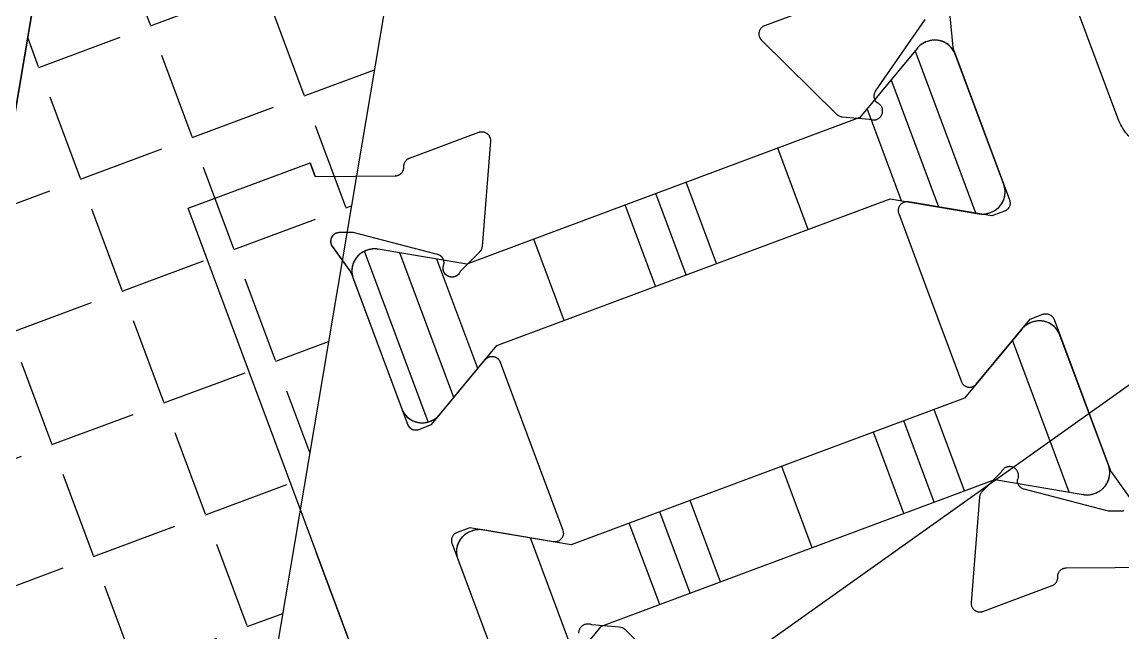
# Model space of a CAD drawing. Extents: x 12199666 to 24617114, y 1197707 to 2548648.
# Drawn here: x 12297394.92 to 12297420.28, y 1250088.4 to 1250102.48 of the extents above; entities that cross this region are included whole.
import ezdxf

# ---------------------------------------------------------------- set-up
doc = ezdxf.new("R2010")
doc.units = 0
doc.header["$LTSCALE"] = 10
doc.header["$MEASUREMENT"] = 0
doc.layers.add('TX-PLAN-T1-F11$0$_EDO-ALUMINIUM-SECTION', color=90, linetype='Continuous', lineweight=30)
doc.layers.add('TX-PLAN-T1-F11$0$bangong', color=5, linetype='Continuous', true_color=0x0000ff)
for name, color, linetype in [('TX-PLAN-T1-F11$0$F-Alum', 4, 'Continuous'), ('TX-PLAN-T1-F11$0$F_MISC', 8, 'Continuous'), ('TX-PLAN-T1-F11$0$Hatch', 8, 'Continuous'), ('TX-PLAN-T1-F11$0$Hatch @ 1', 8, 'Continuous')]:
    doc.layers.add(name, color=color, linetype=linetype)
pattern_1 = [(90, (-9.9, 423.83), (-6, 4e-16), []), (90, (-9.15, 423.83), (-6, 4e-16), []), (90, (-8.4, 423.83), (-6, 4e-16), []), (90, (-6.15, 423.83), (-6, 4e-16), [])]

# ---------------------------------------------------------------- blocks, each defined once
blk = doc.blocks.new('TX-PLAN-T1-F11$0$A$C455C3A01-flat-3')
at = {"layer": 'TX-PLAN-T1-F11$0$Hatch @ 1'}
h = blk.add_hatch(dxfattribs=at)
h.set_pattern_fill('ACET-2D-M_SYNTHETIC-PISA', color=256, pattern_type=2)
h.set_pattern_definition([(90, (-33205.425, -50428.6827), (-6, -4e-09), []), (90, (-33204.675, -50428.6827), (-6, -4e-09), []), (90, (-33203.925, -50428.6827), (-6, -4e-09), []), (90, (-33201.675, -50428.6827), (-6, -4e-09), [])])
edge = h.paths.add_edge_path()
edge.add_line((-4.834, -1), (-6.623, -2.033))
edge.add_ellipse((-6.873, -1.6), major_axis=(0, 0.5), ratio=1, start_angle=180.0243, end_angle=210.0243, ccw=False)
edge.add_line((-6.873, -2.1), (-6.9, -2.1))
edge.add_ellipse((-6.9, -1.6), major_axis=(0, 0.5), ratio=1, start_angle=90.0243, end_angle=180.0243, ccw=False)
edge.add_line((-7.4, -1.6), (-7.4, 1.6))
edge.add_ellipse((-6.9, 1.6), major_axis=(0, 0.5), ratio=1, start_angle=0.0243, end_angle=90.0243, ccw=False)
edge.add_line((-6.9, 2.1), (-6.873, 2.1))
edge.add_ellipse((-6.873, 1.6), major_axis=(0, 0.5), ratio=1, start_angle=330.0243, end_angle=360.0243, ccw=False)
edge.add_line((-6.623, 2.033), (-4.834, 1))
edge.add_line((-4.834, 1), (4.834, 1))
edge.add_line((4.834, 1), (6.623, 2.033))
edge.add_ellipse((6.873, 1.6), major_axis=(0, 0.5), ratio=1, start_angle=0.0243, end_angle=30.0243, ccw=False)
edge.add_line((6.873, 2.1), (6.9, 2.1))
edge.add_ellipse((6.9, 1.6), major_axis=(0, 0.5), ratio=1, start_angle=270.0243, end_angle=360.0243, ccw=False)
edge.add_line((7.4, 1.6), (7.4, -1.6))
edge.add_ellipse((6.9, -1.6), major_axis=(0, 0.5), ratio=1, start_angle=180.0243, end_angle=270.0243, ccw=False)
edge.add_line((6.9, -2.1), (6.873, -2.1))
edge.add_ellipse((6.873, -1.6), major_axis=(0, 0.5), ratio=1, start_angle=150.0243, end_angle=180.0243, ccw=False)
edge.add_line((6.623, -2.033), (4.834, -1))
edge.add_line((4.834, -1), (-4.834, -1))
at = {"color": 8, "flags": 128}
blk.add_lwpolyline([(-4.834, -1), (4.834, -1), (6.623, -2.033, 0.014884), (6.649, -2.047, 0.036571), (6.717, -2.075, 0.034751), (6.784, -2.092, 0.021821), (6.827, -2.098, 0.022804), (6.873, -2.1, 0.000107), (6.873, -2.1), (6.9, -2.1, 0.0227), (6.945, -2.098, 0.021818), (6.989, -2.092, 0.034754), (7.056, -2.075, 0.036571), (7.123, -2.047, 0.043988), (7.198, -2.001, 0.052185), (7.275, -1.931, 0.082496), (7.362, -1.792, 0.098699), (7.4, -1.6, 0.000106), (7.4, -1.6), (7.4, 1.6, 0.098592), (7.362, 1.792, 0.082496), (7.275, 1.931, 0.052185), (7.199, 2.001, 0.043988), (7.124, 2.047, 0.036571), (7.056, 2.075, 0.034751), (6.989, 2.092, 0.021821), (6.946, 2.098, 0.022806), (6.9, 2.1, 0.000105), (6.9, 2.1), (6.873, 2.1, 0.022699), (6.828, 2.098, 0.02182), (6.785, 2.092, 0.034752), (6.717, 2.075, 0.036572), (6.65, 2.047, 0.015095), (6.623, 2.033), (4.834, 1), (-4.834, 1), (-6.623, 2.033, 0.014883), (-6.649, 2.047, 0.036571), (-6.717, 2.075, 0.034751), (-6.784, 2.092, 0.021821), (-6.827, 2.098, 0.022806), (-6.873, 2.1, 0.000105), (-6.873, 2.1), (-6.9, 2.1, 0.022699), (-6.945, 2.098, 0.02182), (-6.989, 2.092, 0.034752), (-7.056, 2.075, 0.036572), (-7.123, 2.047, 0.043988), (-7.198, 2.001, 0.052186), (-7.275, 1.931, 0.082497), (-7.362, 1.792, 0.098699), (-7.4, 1.6, 0.000105), (-7.4, 1.6), (-7.4, -1.6, 0.09859), (-7.362, -1.792, 0.082496), (-7.275, -1.931, 0.052187), (-7.199, -2.001, 0.043988), (-7.124, -2.047, 0.036571), (-7.056, -2.075, 0.034751), (-6.989, -2.092, 0.021821), (-6.946, -2.098, 0.022804), (-6.9, -2.1, 0.000107), (-6.9, -2.1), (-6.873, -2.1, 0.0227), (-6.828, -2.098, 0.021818), (-6.785, -2.092, 0.034754), (-6.717, -2.075, 0.036571), (-6.65, -2.047, 0.015095), (-6.623, -2.033)], format="xyb", close=True, dxfattribs=at)
blk = doc.blocks.new('TX-PLAN-T1-F11$0$A$C455C3A01-flat-4')
at = {"layer": 'TX-PLAN-T1-F11$0$Hatch @ 1'}
h = blk.add_hatch(dxfattribs=at)
h.set_pattern_fill('ACET-2D-M_SYNTHETIC-PISA', color=256, pattern_type=2)
h.set_pattern_definition(pattern_1)
edge = h.paths.add_edge_path()
edge.add_line((-4.834, 1), (-6.623, 2.033))
edge.add_ellipse((-6.873, 1.6), major_axis=(0, 0.5), ratio=1, start_angle=330.0243, end_angle=360.0243)
edge.add_line((-6.873, 2.1), (-6.9, 2.1))
edge.add_ellipse((-6.9, 1.6), major_axis=(0, 0.5), ratio=1, start_angle=0.0243, end_angle=90.0243)
edge.add_line((-7.4, 1.6), (-7.4, -1.6))
edge.add_ellipse((-6.9, -1.6), major_axis=(0, 0.5), ratio=1, start_angle=90.0243, end_angle=180.0243)
edge.add_line((-6.9, -2.1), (-6.873, -2.1))
edge.add_ellipse((-6.873, -1.6), major_axis=(0, 0.5), ratio=1, start_angle=180.0243, end_angle=210.0243)
edge.add_line((-6.623, -2.033), (-4.834, -1))
edge.add_line((-4.834, -1), (4.834, -1))
edge.add_line((4.834, -1), (6.623, -2.033))
edge.add_ellipse((6.873, -1.6), major_axis=(0, 0.5), ratio=1, start_angle=150.0243, end_angle=180.0243)
edge.add_line((6.873, -2.1), (6.9, -2.1))
edge.add_ellipse((6.9, -1.6), major_axis=(0, 0.5), ratio=1, start_angle=180.0243, end_angle=270.0243)
edge.add_line((7.4, -1.6), (7.4, 1.6))
edge.add_ellipse((6.9, 1.6), major_axis=(0, 0.5), ratio=1, start_angle=270.0243, end_angle=360.0243)
edge.add_line((6.9, 2.1), (6.873, 2.1))
edge.add_ellipse((6.873, 1.6), major_axis=(0, 0.5), ratio=1, start_angle=0.0243, end_angle=30.0243)
edge.add_line((6.623, 2.033), (4.834, 1))
edge.add_line((4.834, 1), (-4.834, 1))
at = {"color": 8, "flags": 128}
blk.add_lwpolyline([(-6.623, 2.033, 0.014883), (-6.649, 2.047, 0.036571), (-6.717, 2.075, 0.034751), (-6.784, 2.092, 0.021821), (-6.827, 2.098, 0.022806), (-6.873, 2.1, 0.000105), (-6.873, 2.1), (-6.9, 2.1, 0.022699), (-6.945, 2.098, 0.02182), (-6.989, 2.092, 0.034752), (-7.056, 2.075, 0.036572), (-7.123, 2.047, 0.043988), (-7.198, 2.001, 0.052186), (-7.275, 1.931, 0.082497), (-7.362, 1.792, 0.098699), (-7.4, 1.6, 0.000105), (-7.4, 1.6), (-7.4, -1.6, 0.09859), (-7.362, -1.792, 0.082496), (-7.275, -1.931, 0.052187), (-7.199, -2.001, 0.043988), (-7.124, -2.047, 0.036571), (-7.056, -2.075, 0.034751), (-6.989, -2.092, 0.021821), (-6.946, -2.098, 0.022804), (-6.9, -2.1, 0.000107), (-6.9, -2.1), (-6.873, -2.1, 0.0227), (-6.828, -2.098, 0.021818), (-6.785, -2.092, 0.034754), (-6.717, -2.075, 0.036571), (-6.65, -2.047, 0.015095), (-6.623, -2.033), (-4.834, -1), (4.834, -1), (6.623, -2.033, 0.014884), (6.649, -2.047, 0.036571), (6.717, -2.075, 0.034751), (6.784, -2.092, 0.021821), (6.827, -2.098, 0.022804), (6.873, -2.1, 0.000107), (6.873, -2.1), (6.9, -2.1, 0.0227), (6.945, -2.098, 0.021818), (6.989, -2.092, 0.034754), (7.056, -2.075, 0.036571), (7.123, -2.047, 0.043988), (7.198, -2.001, 0.052185), (7.275, -1.931, 0.082496), (7.362, -1.792, 0.098699), (7.4, -1.6, 0.000106), (7.4, -1.6), (7.4, 1.6, 0.098592), (7.362, 1.792, 0.082496), (7.275, 1.931, 0.052185), (7.199, 2.001, 0.043988), (7.124, 2.047, 0.036571), (7.056, 2.075, 0.034751), (6.989, 2.092, 0.021821), (6.946, 2.098, 0.022806), (6.9, 2.1, 0.000105), (6.9, 2.1), (6.873, 2.1, 0.022699), (6.828, 2.098, 0.02182), (6.785, 2.092, 0.034752), (6.717, 2.075, 0.036572), (6.65, 2.047, 0.015095), (6.623, 2.033), (4.834, 1), (-4.834, 1)], format="xyb", close=True, dxfattribs=at)
blk = doc.blocks.new('TX-PLAN-T1-F11$0$A$C455C3A01-flat-7')
at = {"layer": 'TX-PLAN-T1-F11$0$Hatch @ 1'}
h = blk.add_hatch(dxfattribs=at)
h.set_pattern_fill('ACET-2D-M_SYNTHETIC-PISA', color=256, pattern_type=2)
h.set_pattern_definition([(90, (-33205.425, -50428.6827), (-6, -4e-09), []), (90, (-33204.675, -50428.6827), (-6, -4e-09), []), (90, (-33203.925, -50428.6827), (-6, -4e-09), []), (90, (-33201.675, -50428.6827), (-6, -4e-09), [])])
edge = h.paths.add_edge_path()
edge.add_line((-4.834, -1), (-6.623, -2.033))
edge.add_ellipse((-6.873, -1.6), major_axis=(0.096, 0.491), ratio=1, start_angle=191.073, end_angle=221.073, ccw=False)
edge.add_line((-6.873, -2.1), (-6.9, -2.1))
edge.add_ellipse((-6.9, -1.6), major_axis=(0.096, 0.491), ratio=1, start_angle=101.073, end_angle=191.073, ccw=False)
edge.add_line((-7.4, -1.6), (-7.4, 1.6))
edge.add_ellipse((-6.9, 1.6), major_axis=(0.096, 0.491), ratio=1, start_angle=11.073, end_angle=101.073, ccw=False)
edge.add_line((-6.9, 2.1), (-6.873, 2.1))
edge.add_ellipse((-6.873, 1.6), major_axis=(0.096, 0.491), ratio=1, start_angle=341.073, end_angle=371.073, ccw=False)
edge.add_line((-6.623, 2.033), (-4.834, 1))
edge.add_line((-4.834, 1), (4.834, 1))
edge.add_line((4.834, 1), (6.623, 2.033))
edge.add_ellipse((6.873, 1.6), major_axis=(0.096, 0.491), ratio=1, start_angle=11.073, end_angle=41.073, ccw=False)
edge.add_line((6.873, 2.1), (6.9, 2.1))
edge.add_ellipse((6.9, 1.6), major_axis=(0.096, 0.491), ratio=1, start_angle=281.073, end_angle=371.073, ccw=False)
edge.add_line((7.4, 1.6), (7.4, -1.6))
edge.add_ellipse((6.9, -1.6), major_axis=(0.096, 0.491), ratio=1, start_angle=191.073, end_angle=281.073, ccw=False)
edge.add_line((6.9, -2.1), (6.873, -2.1))
edge.add_ellipse((6.873, -1.6), major_axis=(0.096, 0.491), ratio=1, start_angle=161.073, end_angle=191.073, ccw=False)
edge.add_line((6.623, -2.033), (4.834, -1))
edge.add_line((4.834, -1), (-4.834, -1))
at = {"color": 8, "flags": 128}
blk.add_lwpolyline([(-4.834, -1), (4.834, -1), (6.623, -2.033, 0.003229), (6.629, -2.036, 0.034751), (6.692, -2.066, 0.021821), (6.733, -2.08, 0.022804), (6.777, -2.091, 0.022806), (6.822, -2.097, 0.021818), (6.866, -2.1, 0.003698), (6.873, -2.1), (6.9, -2.1, 0.031052), (6.962, -2.096, 0.036571), (7.034, -2.082, 0.043988), (7.116, -2.051, 0.052185), (7.204, -1.997, 0.082496), (7.316, -1.877, 0.098699), (7.391, -1.696, 0.048352), (7.4, -1.6), (7.4, 1.6, 0.050107), (7.39, 1.699, 0.082496), (7.332, 1.853, 0.052185), (7.27, 1.936, 0.043988), (7.205, 1.996, 0.036571), (7.144, 2.036, 0.034751), (7.082, 2.066, 0.021821), (7.04, 2.08, 0.022806), (6.996, 2.091, 0.022804), (6.951, 2.097, 0.021821), (6.907, 2.1, 0.003696), (6.9, 2.1), (6.873, 2.1, 0.031051), (6.811, 2.096, 0.036572), (6.74, 2.082, 0.043988), (6.657, 2.051, 0.019346), (6.623, 2.033), (4.834, 1), (-4.834, 1), (-6.623, 2.033, 0.003228), (-6.629, 2.036, 0.034751), (-6.692, 2.066, 0.021821), (-6.733, 2.08, 0.022806), (-6.777, 2.091, 0.022804), (-6.822, 2.097, 0.021821), (-6.866, 2.1, 0.003696), (-6.873, 2.1), (-6.9, 2.1, 0.031051), (-6.962, 2.096, 0.036572), (-7.034, 2.082, 0.043988), (-7.116, 2.051, 0.052186), (-7.204, 1.997, 0.082497), (-7.316, 1.877, 0.098699), (-7.391, 1.696, 0.048352), (-7.4, 1.6), (-7.4, -1.6, 0.050105), (-7.39, -1.699, 0.082496), (-7.332, -1.853, 0.052187), (-7.27, -1.936, 0.043988), (-7.205, -1.996, 0.036571), (-7.144, -2.036, 0.034751), (-7.082, -2.066, 0.021821), (-7.04, -2.08, 0.022804), (-6.996, -2.091, 0.022806), (-6.951, -2.097, 0.021818), (-6.907, -2.1, 0.003698), (-6.9, -2.1), (-6.873, -2.1, 0.031052), (-6.811, -2.096, 0.036571), (-6.74, -2.082, 0.043988), (-6.657, -2.051, 0.019345), (-6.623, -2.033)], format="xyb", close=True, dxfattribs=at)
blk = doc.blocks.new('TX-PLAN-T1-F11$0$A$C455C3A01-flat-8')
at = {"layer": 'TX-PLAN-T1-F11$0$Hatch @ 1'}
h = blk.add_hatch(dxfattribs=at)
h.set_pattern_fill('ACET-2D-M_SYNTHETIC-PISA', color=256, pattern_type=2)
h.set_pattern_definition(pattern_1)
edge = h.paths.add_edge_path()
edge.add_line((-4.834, 1), (-6.623, 2.033))
edge.add_ellipse((-6.873, 1.6), major_axis=(0.096, 0.491), ratio=1, start_angle=341.073, end_angle=371.073)
edge.add_line((-6.873, 2.1), (-6.9, 2.1))
edge.add_ellipse((-6.9, 1.6), major_axis=(0.096, 0.491), ratio=1, start_angle=11.073, end_angle=101.073)
edge.add_line((-7.4, 1.6), (-7.4, -1.6))
edge.add_ellipse((-6.9, -1.6), major_axis=(0.096, 0.491), ratio=1, start_angle=101.073, end_angle=191.073)
edge.add_line((-6.9, -2.1), (-6.873, -2.1))
edge.add_ellipse((-6.873, -1.6), major_axis=(0.096, 0.491), ratio=1, start_angle=191.073, end_angle=221.073)
edge.add_line((-6.623, -2.033), (-4.834, -1))
edge.add_line((-4.834, -1), (4.834, -1))
edge.add_line((4.834, -1), (6.623, -2.033))
edge.add_ellipse((6.873, -1.6), major_axis=(0.096, 0.491), ratio=1, start_angle=161.073, end_angle=191.073)
edge.add_line((6.873, -2.1), (6.9, -2.1))
edge.add_ellipse((6.9, -1.6), major_axis=(0.096, 0.491), ratio=1, start_angle=191.073, end_angle=281.073)
edge.add_line((7.4, -1.6), (7.4, 1.6))
edge.add_ellipse((6.9, 1.6), major_axis=(0.096, 0.491), ratio=1, start_angle=281.073, end_angle=371.073)
edge.add_line((6.9, 2.1), (6.873, 2.1))
edge.add_ellipse((6.873, 1.6), major_axis=(0.096, 0.491), ratio=1, start_angle=11.073, end_angle=41.073)
edge.add_line((6.623, 2.033), (4.834, 1))
edge.add_line((4.834, 1), (-4.834, 1))
at = {"color": 8, "flags": 128}
blk.add_lwpolyline([(-6.623, 2.033, 0.003228), (-6.629, 2.036, 0.034751), (-6.692, 2.066, 0.021821), (-6.733, 2.08, 0.022806), (-6.777, 2.091, 0.022804), (-6.822, 2.097, 0.021821), (-6.866, 2.1, 0.003696), (-6.873, 2.1), (-6.9, 2.1, 0.031051), (-6.962, 2.096, 0.036572), (-7.034, 2.082, 0.043988), (-7.116, 2.051, 0.052186), (-7.204, 1.997, 0.082497), (-7.316, 1.877, 0.098699), (-7.391, 1.696, 0.048352), (-7.4, 1.6), (-7.4, -1.6, 0.050105), (-7.39, -1.699, 0.082496), (-7.332, -1.853, 0.052187), (-7.27, -1.936, 0.043988), (-7.205, -1.996, 0.036571), (-7.144, -2.036, 0.034751), (-7.082, -2.066, 0.021821), (-7.04, -2.08, 0.022804), (-6.996, -2.091, 0.022806), (-6.951, -2.097, 0.021818), (-6.907, -2.1, 0.003698), (-6.9, -2.1), (-6.873, -2.1, 0.031052), (-6.811, -2.096, 0.036571), (-6.74, -2.082, 0.043988), (-6.657, -2.051, 0.019345), (-6.623, -2.033), (-4.834, -1), (4.834, -1), (6.623, -2.033, 0.003229), (6.629, -2.036, 0.034751), (6.692, -2.066, 0.021821), (6.733, -2.08, 0.022804), (6.777, -2.091, 0.022806), (6.822, -2.097, 0.021818), (6.866, -2.1, 0.003698), (6.873, -2.1), (6.9, -2.1, 0.031052), (6.962, -2.096, 0.036571), (7.034, -2.082, 0.043988), (7.116, -2.051, 0.052185), (7.204, -1.997, 0.082496), (7.316, -1.877, 0.098699), (7.391, -1.696, 0.048352), (7.4, -1.6), (7.4, 1.6, 0.050107), (7.39, 1.699, 0.082496), (7.332, 1.853, 0.052185), (7.27, 1.936, 0.043988), (7.205, 1.996, 0.036571), (7.144, 2.036, 0.034751), (7.082, 2.066, 0.021821), (7.04, 2.08, 0.022806), (6.996, 2.091, 0.022804), (6.951, 2.097, 0.021821), (6.907, 2.1, 0.003696), (6.9, 2.1), (6.873, 2.1, 0.031051), (6.811, 2.096, 0.036572), (6.74, 2.082, 0.043988), (6.657, 2.051, 0.019346), (6.623, 2.033), (4.834, 1), (-4.834, 1)], format="xyb", close=True, dxfattribs=at)
blk = doc.blocks.new('TX-PLAN-T1-F11$0$A$C455C3A01-flat-11')
at = {"layer": 'TX-PLAN-T1-F11$0$Hatch @ 1'}
h = blk.add_hatch(dxfattribs=at)
h.set_pattern_fill('ACET-2D-M_SYNTHETIC-PISA', color=256, pattern_type=2)
h.set_pattern_definition([(90, (-33205.425, -50428.6827), (-6, -4e-09), []), (90, (-33204.675, -50428.6827), (-6, -4e-09), []), (90, (-33203.925, -50428.6827), (-6, -4e-09), []), (90, (-33201.675, -50428.6827), (-6, -4e-09), [])])
edge = h.paths.add_edge_path()
edge.add_line((-4.834, -1), (-6.623, -2.033))
edge.add_ellipse((-6.873, -1.6), major_axis=(0, 0.5), ratio=1, start_angle=179.9996, end_angle=209.9996, ccw=False)
edge.add_line((-6.873, -2.1), (-6.9, -2.1))
edge.add_ellipse((-6.9, -1.6), major_axis=(0, 0.5), ratio=1, start_angle=89.9996, end_angle=179.9996, ccw=False)
edge.add_line((-7.4, -1.6), (-7.4, 1.6))
edge.add_ellipse((-6.9, 1.6), major_axis=(0, 0.5), ratio=1, start_angle=359.9996, end_angle=449.9996, ccw=False)
edge.add_line((-6.9, 2.1), (-6.873, 2.1))
edge.add_ellipse((-6.873, 1.6), major_axis=(0, 0.5), ratio=1, start_angle=329.9996, end_angle=359.9996, ccw=False)
edge.add_line((-6.623, 2.033), (-4.834, 1))
edge.add_line((-4.834, 1), (4.834, 1))
edge.add_line((4.834, 1), (6.623, 2.033))
edge.add_ellipse((6.873, 1.6), major_axis=(0, 0.5), ratio=1, start_angle=359.9996, end_angle=389.9996, ccw=False)
edge.add_line((6.873, 2.1), (6.9, 2.1))
edge.add_ellipse((6.9, 1.6), major_axis=(0, 0.5), ratio=1, start_angle=269.9996, end_angle=359.9996, ccw=False)
edge.add_line((7.4, 1.6), (7.4, -1.6))
edge.add_ellipse((6.9, -1.6), major_axis=(0, 0.5), ratio=1, start_angle=179.9996, end_angle=269.9996, ccw=False)
edge.add_line((6.9, -2.1), (6.873, -2.1))
edge.add_ellipse((6.873, -1.6), major_axis=(0, 0.5), ratio=1, start_angle=149.9996, end_angle=179.9996, ccw=False)
edge.add_line((6.623, -2.033), (4.834, -1))
edge.add_line((4.834, -1), (-4.834, -1))
at = {"color": 8, "flags": 128}
blk.add_lwpolyline([(-4.834, -1), (4.834, -1), (6.623, -2.033, 0.014992), (6.65, -2.047, 0.036571), (6.717, -2.075, 0.034751), (6.784, -2.092, 0.021821), (6.828, -2.098, 0.022803), (6.873, -2.1), (6.9, -2.1, 0.000003), (6.9, -2.1, 0.022806), (6.946, -2.098, 0.021818), (6.989, -2.092, 0.034754), (7.056, -2.075, 0.036571), (7.124, -2.047, 0.043988), (7.198, -2.001, 0.052185), (7.275, -1.931, 0.082496), (7.362, -1.792, 0.098696), (7.4, -1.6), (7.4, 1.6, 0.000005), (7.4, 1.6, 0.098699), (7.362, 1.792, 0.082496), (7.275, 1.931, 0.052185), (7.198, 2.001, 0.043988), (7.124, 2.047, 0.036571), (7.056, 2.075, 0.034751), (6.989, 2.092, 0.021821), (6.946, 2.098, 0.022803), (6.9, 2.1), (6.873, 2.1, 0.000005), (6.873, 2.1, 0.022804), (6.828, 2.098, 0.021821), (6.784, 2.092, 0.034751), (6.717, 2.075, 0.036571), (6.65, 2.047, 0.014988), (6.623, 2.033), (4.834, 1), (-4.834, 1), (-6.623, 2.033, 0.014991), (-6.65, 2.047, 0.036571), (-6.717, 2.075, 0.034751), (-6.784, 2.092, 0.021821), (-6.828, 2.098, 0.022803), (-6.873, 2.1), (-6.9, 2.1, 0.000005), (-6.9, 2.1, 0.022804), (-6.946, 2.098, 0.021821), (-6.989, 2.092, 0.034751), (-7.056, 2.075, 0.036571), (-7.124, 2.047, 0.043988), (-7.198, 2.001, 0.052185), (-7.275, 1.931, 0.082499), (-7.362, 1.792, 0.098695), (-7.4, 1.6), (-7.4, -1.6, 0.000003), (-7.4, -1.6, 0.098696), (-7.362, -1.792, 0.082496), (-7.275, -1.931, 0.052187), (-7.198, -2.001, 0.043988), (-7.124, -2.047, 0.036571), (-7.056, -2.075, 0.034751), (-6.989, -2.092, 0.021821), (-6.946, -2.098, 0.022803), (-6.9, -2.1), (-6.873, -2.1, 0.000003), (-6.873, -2.1, 0.022806), (-6.828, -2.098, 0.021818), (-6.784, -2.092, 0.034754), (-6.717, -2.075, 0.036571), (-6.65, -2.047, 0.014987), (-6.623, -2.033)], format="xyb", close=True, dxfattribs=at)
blk = doc.blocks.new('TX-PLAN-T1-F11$0$A$C455C3A01-flat-12')
at = {"layer": 'TX-PLAN-T1-F11$0$Hatch @ 1'}
h = blk.add_hatch(dxfattribs=at)
h.set_pattern_fill('ACET-2D-M_SYNTHETIC-PISA', color=256, pattern_type=2)
h.set_pattern_definition([(90, (-33205.425, -50428.6827), (-6, -4e-09), []), (90, (-33204.675, -50428.6827), (-6, -4e-09), []), (90, (-33203.925, -50428.6827), (-6, -4e-09), []), (90, (-33201.675, -50428.6827), (-6, -4e-09), [])])
edge = h.paths.add_edge_path()
edge.add_line((-4.834, -1), (-6.623, -2.033))
edge.add_ellipse((-6.873, -1.6), major_axis=(-0.464, 0.186), ratio=1, start_angle=111.879, end_angle=141.879, ccw=False)
edge.add_line((-6.873, -2.1), (-6.9, -2.1))
edge.add_ellipse((-6.9, -1.6), major_axis=(-0.464, 0.186), ratio=1, start_angle=21.879, end_angle=111.879, ccw=False)
edge.add_line((-7.4, -1.6), (-7.4, 1.6))
edge.add_ellipse((-6.9, 1.6), major_axis=(-0.464, 0.186), ratio=1, start_angle=291.879, end_angle=381.879, ccw=False)
edge.add_line((-6.9, 2.1), (-6.873, 2.1))
edge.add_ellipse((-6.873, 1.6), major_axis=(-0.464, 0.186), ratio=1, start_angle=261.879, end_angle=291.879, ccw=False)
edge.add_line((-6.623, 2.033), (-4.834, 1))
edge.add_line((-4.834, 1), (4.834, 1))
edge.add_line((4.834, 1), (6.623, 2.033))
edge.add_ellipse((6.873, 1.6), major_axis=(-0.464, 0.186), ratio=1, start_angle=291.879, end_angle=321.879, ccw=False)
edge.add_line((6.873, 2.1), (6.9, 2.1))
edge.add_ellipse((6.9, 1.6), major_axis=(-0.464, 0.186), ratio=1, start_angle=201.879, end_angle=291.879, ccw=False)
edge.add_line((7.4, 1.6), (7.4, -1.6))
edge.add_ellipse((6.9, -1.6), major_axis=(-0.464, 0.186), ratio=1, start_angle=111.879, end_angle=201.879, ccw=False)
edge.add_line((6.9, -2.1), (6.873, -2.1))
edge.add_ellipse((6.873, -1.6), major_axis=(-0.464, 0.186), ratio=1, start_angle=81.879, end_angle=111.879, ccw=False)
edge.add_line((6.623, -2.033), (4.834, -1))
edge.add_line((4.834, -1), (-4.834, -1))
at = {"color": 8, "flags": 128}
blk.add_lwpolyline([(-4.834, -1), (4.834, -1), (6.623, -2.033, 0.03545), (6.687, -2.064, 0.095755), (6.873, -2.1), (6.9, -2.1, 0.002913), (6.906, -2.1, 0.082496), (7.067, -2.071, 0.052187), (7.161, -2.026, 0.043988), (7.232, -1.974, 0.036571), (7.283, -1.922, 0.034751), (7.324, -1.866, 0.021821), (7.345, -1.828, 0.022804), (7.364, -1.786, 0.022806), (7.379, -1.743, 0.021818), (7.39, -1.701, 0.034754), (7.399, -1.632, 0.01611), (7.4, -1.6), (7.4, 1.6, 0.020449), (7.398, 1.641, 0.043988), (7.383, 1.727, 0.052185), (7.347, 1.825, 0.082496), (7.25, 1.957, 0.098699), (7.086, 2.064, 0.095756), (6.9, 2.1), (6.873, 2.1, 0.002915), (6.867, 2.1, 0.082496), (6.706, 2.071, 0.045707), (6.623, 2.033), (4.834, 1), (-4.834, 1), (-6.623, 2.033, 0.035449), (-6.687, 2.064, 0.095756), (-6.873, 2.1), (-6.9, 2.1, 0.002915), (-6.906, 2.1, 0.082496), (-7.067, 2.071, 0.052185), (-7.161, 2.026, 0.043988), (-7.232, 1.974, 0.036571), (-7.283, 1.922, 0.034751), (-7.324, 1.866, 0.021821), (-7.345, 1.828, 0.022806), (-7.364, 1.786, 0.022804), (-7.379, 1.743, 0.021821), (-7.39, 1.701, 0.034751), (-7.399, 1.632, 0.016111), (-7.4, 1.6), (-7.4, -1.6, 0.02045), (-7.398, -1.641, 0.043988), (-7.383, -1.727, 0.052186), (-7.347, -1.825, 0.082497), (-7.25, -1.957, 0.098699), (-7.086, -2.064, 0.095755), (-6.9, -2.1), (-6.873, -2.1, 0.002913), (-6.867, -2.1, 0.082496), (-6.706, -2.071, 0.045708), (-6.623, -2.033)], format="xyb", close=True, dxfattribs=at)
blk = doc.blocks.new('TX-PLAN-T1-F11$0$A$C31F16DB5')
at = {"layer": 'TX-PLAN-T1-F11$0$F-Alum'}
for p, q in [((-243.347, 352.983), (-243.514, 353.273)), ((-243.347, 352.983), (-243.514, 353.273)), ((-237.548, 347.944), (-237.548, 347.944)), ((-237.548, 347.944), (-237.548, 347.944)), ((-237.548, 347.944), (-237.548, 347.944))]:
    blk.add_line(p, q, dxfattribs=at)
at = {"layer": 'TX-PLAN-T1-F11$0$F-Alum', "flags": 128}
for points in [[(-232.242, 358.978), (-233.716, 358.127, 0.031051), (-233.737, 358.113, 0.036572), (-233.758, 358.094, 0.043988), (-233.781, 358.066, 0.052186), (-233.801, 358.03, 0.082497), (-233.815, 357.966, 0.098699), (-233.805, 357.888, 0.098696), (-233.766, 357.821, 0.059088), (-233.73, 357.79), (-231.732, 356.391, 0.023294), (-231.716, 356.381, 0.052187), (-231.678, 356.364, 0.043988), (-231.644, 356.357, 0.036571), (-231.615, 356.355, 0.01859), (-231.6, 356.356), (-230.97, 356.411, 0.040109), (-230.938, 356.404, 0.036571), (-230.907, 356.402, 0.034751), (-230.879, 356.405, 0.021821), (-230.861, 356.408, 0.022804), (-230.843, 356.413, 0.022806), (-230.825, 356.42, 0.021818), (-230.809, 356.428, 0.034754), (-230.785, 356.444, 0.036571), (-230.762, 356.464, 0.043988), (-230.739, 356.492, 0.052185), (-230.719, 356.53, 0.082496), (-230.703, 356.596, 0.098699), (-230.714, 356.677, 0.098699), (-230.755, 356.747, 0.082496), (-230.808, 356.789, 0.052185), (-230.847, 356.807, 0.02109), (-230.864, 356.811, -0.074048), (-230.909, 356.849, -0.098696), (-230.948, 356.917, -0.098699), (-230.959, 356.994, -0.082497), (-230.944, 357.058, -0.010979), (-230.941, 357.066), (-230.092, 358.887)], [(-229.54, 359.056), (-229.353, 358.36, 0.017137), (-229.349, 358.347, 0.048352), (-229.333, 358.312), (-227.482, 355.108, -0.048352), (-227.466, 355.072, -0.098699), (-227.455, 354.995, -0.082496), (-227.47, 354.931, -0.052185), (-227.49, 354.894, -0.043988), (-227.512, 354.867, -0.036571), (-227.534, 354.848, -0.031052), (-227.555, 354.834), (-227.827, 354.677), (-229.774, 354.677, 0.003228), (-229.776, 354.676, 0.034751), (-229.804, 354.674, 0.021821), (-229.821, 354.671, 0.022806), (-229.838, 354.666, 0.022804), (-229.855, 354.659, 0.021821), (-229.871, 354.651, 0.034751), (-229.894, 354.636, 0.036571), (-229.916, 354.617, 0.043988), (-229.939, 354.59, 0.052185), (-229.958, 354.553, 0.082499), (-229.973, 354.489, 0.098699), (-229.963, 354.412, 0.048366), (-229.947, 354.376), (-229.063, 352.846), (-229.063, 352.846), (-229.063, 352.846), (-229.063, 352.846), (-227.878, 350.796, 0.05012), (-227.855, 350.764, 0.082496), (-227.804, 350.722, 0.052187), (-227.766, 350.706, 0.043988), (-227.732, 350.698, 0.036571), (-227.703, 350.696, 0.034751), (-227.675, 350.699, 0.021821), (-227.658, 350.702, 0.022804), (-227.64, 350.707, 0.022806), (-227.623, 350.714, 0.021818), (-227.608, 350.722, 0.034754), (-227.584, 350.737, 0.036571), (-227.563, 350.756, 0.043988), (-227.54, 350.783, 0.019345), (-227.532, 350.796), (-226.559, 352.482), (-226.287, 352.64, -0.003696), (-226.284, 352.641, -0.021821), (-226.269, 352.649, -0.022804), (-226.252, 352.656, -0.022806), (-226.234, 352.661, -0.021821), (-226.217, 352.664, -0.034751), (-226.19, 352.666, -0.036571), (-226.16, 352.665, -0.043988), (-226.126, 352.657, -0.052185), (-226.088, 352.64, -0.082496), (-226.037, 352.599, -0.050107), (-226.014, 352.566), (-224.162, 349.362, 0.050105), (-224.139, 349.329, 0.015388), (-224.131, 349.32), (-223.621, 348.811, -0.015386)], [(-223.698, 348.481, -0.022804), (-223.715, 348.476, -0.016152), (-223.728, 348.473), (-224.043, 348.417), (-226.045, 348.592, -0.01151), (-226.054, 348.593, -0.043988), (-226.088, 348.6, -0.052187), (-226.126, 348.617, -0.082496), (-226.177, 348.659, -0.098696), (-226.216, 348.726, -0.075807), (-226.227, 348.785, 0.058973), (-226.218, 348.833, 0.098699), (-226.229, 348.914, 0.098699), (-226.27, 348.984, 0.082496), (-226.323, 349.026, 0.052185), (-226.362, 349.044, 0.043988), (-226.398, 349.052, 0.036571), (-226.428, 349.053, 0.034751), (-226.457, 349.051, 0.021821), (-226.474, 349.048, 0.022806), (-226.492, 349.042, 0.022804), (-226.51, 349.035, 0.021821), (-226.526, 349.027, 0.034751), (-226.55, 349.011, 0.036571), (-226.573, 348.992, 0.043988), (-226.596, 348.963, 0.052185), (-226.617, 348.926, 0.040642), (-226.627, 348.894), (-226.99, 348.375, 0.002473), (-226.991, 348.374, 0.052186), (-227.01, 348.337, 0.082497), (-227.025, 348.273, 0.037629), (-227.025, 348.243), (-226.812, 345.814, 0.060844), (-226.802, 345.766, 0.098696), (-226.762, 345.699, 0.082496), (-226.711, 345.657, 0.052187), (-226.673, 345.64, 0.043988), (-226.639, 345.633, 0.036571), (-226.61, 345.631, 0.034751), (-226.582, 345.633, 0.021821), (-226.565, 345.637, 0.022804), (-226.547, 345.642, 0.022806), (-226.531, 345.649, 0.021818), (-226.515, 345.656, 0.003698), (-226.512, 345.658), (-225.038, 346.51, 0.031052), (-225.017, 346.523, 0.036571), (-224.995, 346.543, 0.043988), (-224.973, 346.57, 0.052185), (-224.953, 346.606, 0.082496), (-224.938, 346.67, 0.059498), (-224.941, 346.718), (-224.944, 346.735, -0.059497), (-224.947, 346.782, -0.082499), (-224.932, 346.846, -0.052185), (-224.912, 346.883, -0.043988), (-224.89, 346.91, -0.036571), (-224.868, 346.929, -0.034751), (-224.845, 346.944, -0.021821), (-224.829, 346.952, -0.022804), (-224.812, 346.959, -0.022806), (-224.795, 346.964, -0.016151), (-224.782, 346.967), (-222.572, 347.357)], [(-224.93, 356.96, -0.082496), (-225.184, 357.167, -0.050105), (-225.301, 357.329), (-227.445, 361.04, -0.048352), (-227.525, 361.216, -0.098699), (-227.577, 361.603, -0.049696), (-227.545, 361.799), (-225.832, 368.197, 0.049696)], [(-243.347, 352.983), (-241.529, 353.304, 0.007805), (-241.523, 353.305, 0.034751), (-241.496, 353.312, 0.021821), (-241.48, 353.319, 0.022804), (-241.464, 353.327, 0.022806), (-241.448, 353.337, 0.021818), (-241.434, 353.348, 0.034754), (-241.415, 353.367, 0.036571), (-241.397, 353.39, 0.043988), (-241.38, 353.421, 0.052185), (-241.368, 353.461, 0.082496), (-241.365, 353.527, 0.01122), (-241.367, 353.535), (-241.37, 353.553, -0.011219), (-241.371, 353.562, -0.082497), (-241.369, 353.627, -0.052186), (-241.356, 353.667, -0.043988), (-241.34, 353.698, -0.036572), (-241.322, 353.721, -0.034752), (-241.302, 353.74, -0.02182), (-241.288, 353.751, -0.022699), (-241.273, 353.761), (-239.798, 354.613, -0.000105), (-239.798, 354.613, -0.022806), (-239.782, 354.621, -0.021821), (-239.766, 354.628, -0.034751), (-239.739, 354.635, -0.036571), (-239.71, 354.639, -0.043988), (-239.675, 354.638, -0.052185), (-239.635, 354.629, -0.082496), (-239.577, 354.598, -0.098699), (-239.525, 354.539, -0.098699), (-239.5, 354.465, -0.010598), (-239.499, 354.457), (-239.286, 352.027, -0.071836), (-239.289, 351.97, -0.052185), (-239.302, 351.93, -0.043988), (-239.318, 351.899, -0.006723), (-239.321, 351.895), (-239.684, 351.377, -0.044577), (-239.695, 351.342, -0.043988), (-239.713, 351.31, -0.036571), (-239.731, 351.286, -0.034754), (-239.752, 351.266, -0.021818), (-239.766, 351.255, -0.022806), (-239.782, 351.245, -0.022804), (-239.799, 351.236, -0.021821), (-239.816, 351.229, -0.034751), (-239.843, 351.221, -0.036571), (-239.873, 351.217, -0.043988), (-239.91, 351.218, -0.052187), (-239.952, 351.228, -0.082496), (-240.012, 351.26, -0.098696), (-240.065, 351.32, -0.098699), (-240.091, 351.397, -0.02694), (-240.093, 351.419, 0.026252), (-240.087, 351.44, 0.082496), (-240.085, 351.505, 0.098699), (-240.11, 351.579, 0.098699), (-240.162, 351.638, 0.082496), (-240.22, 351.669, 0.052185), (-240.26, 351.678, 0.007261), (-240.266, 351.679), (-242.268, 351.853), (-242.583, 351.797, 0.007804), (-242.589, 351.796, 0.034751), (-242.616, 351.789, 0.021821), (-242.632, 351.782, 0.022806), (-242.648, 351.774, 0.022804), (-242.663, 351.764, 0.021821), (-242.677, 351.753, 0.034751), (-242.697, 351.734, 0.036571), (-242.715, 351.711, 0.043988), (-242.732, 351.68, 0.052185), (-242.744, 351.64, 0.082499), (-242.746, 351.575, 0.098699), (-242.721, 351.5, 0.065648), (-242.689, 351.459), (-242.18, 350.95, -0.065543), (-242.148, 350.909), (-242.148, 350.909), (-240.297, 347.704, 0.09859), (-240.245, 347.645, 0.082496), (-240.188, 347.614, 0.052187), (-240.147, 347.605, 0.043988), (-240.112, 347.604, 0.036571), (-240.083, 347.608, 0.034751), (-240.056, 347.616, 0.021821), (-240.04, 347.622, 0.022804), (-240.024, 347.631, 0.000107), (-240.024, 347.631), (-239.752, 347.788), (-238.779, 349.474, -0.015096), (-238.772, 349.484, -0.036571), (-238.755, 349.507, -0.034751), (-238.735, 349.527, -0.021821), (-238.721, 349.537, -0.022804), (-238.706, 349.547, -0.022806), (-238.689, 349.556, -0.021821), (-238.673, 349.562, -0.034751), (-238.647, 349.57, -0.036571), (-238.618, 349.574, -0.043988), (-238.582, 349.573, -0.052185), (-238.542, 349.564, -0.082496), (-238.484, 349.533, -0.098592), (-238.432, 349.474), (-237.548, 347.944), (-237.548, 347.944), (-237.548, 347.944)], [(-243.347, 352.983), (-241.529, 353.304, 0.016152), (-241.516, 353.306, 0.022804), (-241.499, 353.311, 0.022806), (-241.482, 353.318, 0.021818), (-241.466, 353.326, 0.034754), (-241.443, 353.341, 0.036571), (-241.421, 353.36, 0.043988), (-241.399, 353.388, 0.052185), (-241.379, 353.424, 0.082496), (-241.364, 353.488, 0.059498), (-241.367, 353.535), (-241.37, 353.553, -0.059498), (-241.372, 353.6, -0.082497), (-241.358, 353.664, -0.052186), (-241.338, 353.701, -0.043988), (-241.315, 353.728, -0.036572), (-241.293, 353.747, -0.031051), (-241.273, 353.761), (-239.798, 354.613, -0.003696), (-239.796, 354.614, -0.021821), (-239.78, 354.622, -0.022804), (-239.763, 354.629, -0.022806), (-239.746, 354.634, -0.021821), (-239.729, 354.637, -0.034751), (-239.701, 354.639, -0.036571), (-239.672, 354.638, -0.043988), (-239.638, 354.63, -0.052185), (-239.599, 354.613, -0.082496), (-239.549, 354.572, -0.098699), (-239.509, 354.504, -0.060843), (-239.499, 354.457), (-239.286, 352.027, -0.037629), (-239.286, 351.997, -0.082496), (-239.3, 351.933, -0.052185), (-239.32, 351.897, -0.002474), (-239.321, 351.895), (-239.684, 351.377, -0.040642), (-239.694, 351.345, -0.052185), (-239.715, 351.307, -0.043988), (-239.738, 351.279, -0.036571), (-239.761, 351.259, -0.034754), (-239.785, 351.243, -0.021818), (-239.801, 351.235, -0.022806), (-239.818, 351.228, -0.022804), (-239.836, 351.223, -0.021821), (-239.854, 351.219, -0.034751), (-239.883, 351.217, -0.036571), (-239.913, 351.219, -0.043988), (-239.949, 351.227, -0.052187), (-239.988, 351.244, -0.082496), (-240.041, 351.287, -0.098696), (-240.081, 351.357, -0.077257), (-240.093, 351.419, 0.060421), (-240.084, 351.467, 0.098699), (-240.094, 351.544, 0.098699), (-240.134, 351.612, 0.082496), (-240.185, 351.653, 0.052185), (-240.223, 351.67, 0.043988), (-240.257, 351.678, 0.011511), (-240.266, 351.679), (-242.268, 351.853), (-242.583, 351.797, 0.016151), (-242.596, 351.795, 0.022806), (-242.613, 351.79, 0.022804), (-242.63, 351.783, 0.021821), (-242.646, 351.775, 0.034751), (-242.669, 351.76, 0.036571), (-242.691, 351.741, 0.043988), (-242.713, 351.713, 0.052185), (-242.733, 351.677, 0.082499), (-242.748, 351.613, 0.098699), (-242.737, 351.536, 0.098696), (-242.698, 351.468, 0.015387), (-242.689, 351.459), (-242.18, 350.95, -0.015386), (-242.172, 350.941, -0.050107), (-242.148, 350.909), (-240.297, 347.704, 0.050105), (-240.274, 347.672, 0.082496), (-240.223, 347.63, 0.052187), (-240.185, 347.613, 0.043988), (-240.15, 347.606, 0.036571), (-240.121, 347.604, 0.034751), (-240.094, 347.606, 0.021821), (-240.076, 347.61, 0.022804), (-240.059, 347.615, 0.022806), (-240.042, 347.622, 0.021818), (-240.026, 347.629, 0.003698), (-240.024, 347.631), (-239.752, 347.788), (-238.779, 349.474, -0.019346), (-238.771, 349.487, -0.043988), (-238.748, 349.514, -0.036571), (-238.726, 349.534, -0.034751), (-238.703, 349.549, -0.021821), (-238.687, 349.557, -0.022804), (-238.671, 349.563, -0.022806), (-238.653, 349.568, -0.021821), (-238.636, 349.572, -0.034751), (-238.608, 349.574, -0.036571), (-238.579, 349.572, -0.043988), (-238.545, 349.565, -0.052185), (-238.507, 349.548, -0.082496), (-238.456, 349.507, -0.050107), (-238.432, 349.474), (-237.548, 347.944), (-237.548, 347.944), (-237.548, 347.944)], [(-243.347, 352.983), (-241.529, 353.304, 0.007913), (-241.523, 353.305, 0.034751), (-241.496, 353.312, 0.021821), (-241.48, 353.319, 0.022804), (-241.464, 353.327, 0.022806), (-241.448, 353.337, 0.021818), (-241.434, 353.348, 0.034754), (-241.414, 353.367, 0.036571), (-241.397, 353.39, 0.043988), (-241.38, 353.421, 0.052185), (-241.368, 353.461, 0.082496), (-241.365, 353.527, 0.011112), (-241.367, 353.535), (-241.37, 353.553, -0.01111), (-241.371, 353.562, -0.082499), (-241.369, 353.627, -0.052185), (-241.356, 353.667, -0.043988), (-241.34, 353.698, -0.036571), (-241.322, 353.721, -0.034751), (-241.302, 353.74, -0.021821), (-241.288, 353.751, -0.022804), (-241.273, 353.761), (-241.273, 353.761), (-239.798, 354.613, -0.022803), (-239.782, 354.621, -0.021821), (-239.766, 354.628, -0.034751), (-239.739, 354.635, -0.036571), (-239.71, 354.639, -0.043988), (-239.675, 354.638, -0.052185), (-239.635, 354.629, -0.082496), (-239.577, 354.598, -0.098699), (-239.525, 354.539, -0.098699), (-239.5, 354.465, -0.010706), (-239.499, 354.457), (-239.286, 352.027, -0.071727), (-239.289, 351.97, -0.052185), (-239.302, 351.93, -0.043988), (-239.318, 351.9, -0.006831), (-239.321, 351.895), (-239.684, 351.377, -0.044469), (-239.695, 351.342, -0.043988), (-239.713, 351.31, -0.036571), (-239.731, 351.286, -0.034754), (-239.752, 351.266, -0.021818), (-239.766, 351.255, -0.022806), (-239.782, 351.245, -0.022804), (-239.799, 351.236, -0.021821), (-239.815, 351.229, -0.034751), (-239.843, 351.221, -0.036571), (-239.873, 351.217, -0.043988), (-239.909, 351.218, -0.052187), (-239.952, 351.228, -0.082496), (-240.011, 351.26, -0.098696), (-240.065, 351.32, -0.098699), (-240.091, 351.397, -0.027048), (-240.093, 351.419, 0.02636), (-240.087, 351.44, 0.082496), (-240.085, 351.505, 0.098699), (-240.11, 351.579, 0.098699), (-240.162, 351.638, 0.082496), (-240.22, 351.669, 0.052185), (-240.26, 351.678, 0.007153), (-240.266, 351.679), (-242.268, 351.853), (-242.583, 351.797, 0.007912), (-242.589, 351.796, 0.034751), (-242.616, 351.789, 0.021821), (-242.632, 351.782, 0.022806), (-242.648, 351.774, 0.022804), (-242.663, 351.764, 0.021821), (-242.677, 351.753, 0.034751), (-242.697, 351.734, 0.036571), (-242.715, 351.711, 0.043988), (-242.732, 351.68, 0.052185), (-242.744, 351.64, 0.082499), (-242.746, 351.574, 0.098699), (-242.721, 351.5, 0.065539), (-242.689, 351.459), (-242.18, 350.95, -0.065541), (-242.148, 350.909), (-242.148, 350.909), (-240.297, 347.704, 0.000003), (-240.297, 347.704, 0.098696), (-240.245, 347.645, 0.082496), (-240.188, 347.614, 0.052187), (-240.147, 347.605, 0.043988), (-240.112, 347.604, 0.036571), (-240.083, 347.608, 0.034751), (-240.056, 347.616, 0.021821), (-240.04, 347.622, 0.022803), (-240.024, 347.631), (-239.752, 347.788), (-238.779, 349.474, -0.014988), (-238.773, 349.484, -0.036571), (-238.755, 349.507, -0.034751), (-238.735, 349.527, -0.021821), (-238.721, 349.537, -0.022804), (-238.706, 349.547, -0.022806), (-238.689, 349.556, -0.021821), (-238.673, 349.562, -0.034751), (-238.647, 349.57, -0.036571), (-238.618, 349.574, -0.043988), (-238.583, 349.573, -0.052185), (-238.542, 349.564, -0.082496), (-238.484, 349.533, -0.098699), (-238.432, 349.474), (-238.432, 349.474), (-237.548, 347.944), (-237.548, 347.944), (-237.548, 347.944)]]:
    blk.add_lwpolyline(points, format="xyb", dxfattribs=at)
at = {"layer": 'TX-PLAN-T1-F11$0$F-Alum'}
for points in [[(-243.514, 353.273), (-243.347, 352.983), (-241.529, 353.304, 0.090425), (-241.462, 353.329, 0.082496), (-241.411, 353.371, 0.052187), (-241.388, 353.405, 0.043988), (-241.374, 353.437, 0.036571), (-241.367, 353.466, 0.034751), (-241.364, 353.493, 0.021821), (-241.364, 353.511, 0.022804), (-241.366, 353.529, 0.0082), (-241.367, 353.535), (-241.37, 353.553, -0.008198), (-241.371, 353.559, -0.022806), (-241.372, 353.577, -0.021821), (-241.373, 353.595, -0.034751), (-241.37, 353.622, -0.036571), (-241.362, 353.651, -0.043988), (-241.348, 353.683, -0.052185), (-241.325, 353.717, -0.082496), (-241.275, 353.76, -0.002915), (-241.273, 353.761), (-239.798, 354.613, -0.095756), (-239.727, 354.637, -0.098699), (-239.649, 354.633, -0.082496), (-239.589, 354.607, -0.052185), (-239.556, 354.58, -0.043988), (-239.534, 354.553, -0.036571), (-239.519, 354.528, -0.034754), (-239.509, 354.502, -0.021818), (-239.504, 354.486, -0.022806), (-239.5, 354.468, -0.013618), (-239.499, 354.457), (-239.286, 352.027, -0.009183), (-239.285, 352.02, -0.021821), (-239.285, 352.002, -0.034751), (-239.288, 351.975, -0.036571), (-239.295, 351.946, -0.043988), (-239.309, 351.914, -0.028288), (-239.321, 351.895), (-239.684, 351.377, -0.022993), (-239.689, 351.359, -0.043988), (-239.704, 351.325, -0.052187), (-239.728, 351.29, -0.082496), (-239.78, 351.246, -0.098696), (-239.856, 351.219, -0.098699), (-239.937, 351.223, -0.082499), (-239.999, 351.251, -0.052185), (-240.033, 351.278, -0.043988), (-240.056, 351.306, -0.036571), (-240.071, 351.332, -0.034751), (-240.082, 351.359, -0.021821), (-240.087, 351.376, -0.022804), (-240.091, 351.395, -0.022806), (-240.092, 351.413, -0.007152), (-240.093, 351.419, 0.032232), (-240.087, 351.444, 0.034751), (-240.084, 351.472, 0.021821), (-240.084, 351.489, 0.022804), (-240.085, 351.508, 0.022806), (-240.089, 351.526, 0.021818), (-240.094, 351.542, 0.034754), (-240.104, 351.568, 0.036571), (-240.119, 351.593, 0.043988), (-240.142, 351.62, 0.052185), (-240.174, 351.647, 0.082496), (-240.234, 351.673, 0.041152), (-240.266, 351.679), (-242.268, 351.853), (-242.583, 351.797, 0.090427), (-242.65, 351.772, 0.082496), (-242.7, 351.73, 0.052185), (-242.724, 351.696, 0.043988), (-242.738, 351.664, 0.036571), (-242.745, 351.635, 0.034751), (-242.748, 351.608, 0.021821), (-242.748, 351.59, 0.022806), (-242.746, 351.572, 0.022804), (-242.743, 351.554, 0.021821), (-242.738, 351.537, 0.034751), (-242.727, 351.512, 0.036571), (-242.713, 351.487, 0.043988), (-242.69, 351.46, 0.001044), (-242.689, 351.459), (-242.18, 350.95, -0.001043), (-242.18, 350.949, -0.043988), (-242.157, 350.922, -0.020449), (-242.148, 350.909), (-240.297, 347.704, 0.02045), (-240.288, 347.69, 0.043988), (-240.266, 347.663, 0.052186), (-240.234, 347.637, 0.082497), (-240.174, 347.61, 0.098699), (-240.096, 347.606, 0.095755), (-240.024, 347.631), (-239.752, 347.788), (-238.779, 349.474, -0.045707), (-238.758, 349.504, -0.082496), (-238.708, 349.546, -0.098699), (-238.634, 349.572, -0.098699), (-238.556, 349.568, -0.082496), (-238.496, 349.541, -0.052185), (-238.464, 349.515, -0.043988), (-238.441, 349.488, -0.020449), (-238.432, 349.474), (-237.548, 347.944), (-236.364, 345.894, -0.01611), (-236.358, 345.883, -0.034754), (-236.347, 345.857, -0.021818), (-236.343, 345.84, -0.022806), (-236.339, 345.822, -0.022804), (-236.337, 345.804, -0.021821), (-236.337, 345.787, -0.034751), (-236.34, 345.759, -0.036571), (-236.347, 345.731, -0.043988), (-236.361, 345.698, -0.052187), (-236.385, 345.664, -0.082496), (-236.435, 345.622, -0.098696), (-236.509, 345.596, -0.03545), (-236.537, 345.594), (-238.484, 345.593), (-238.756, 345.436, 0.002915), (-238.758, 345.435, 0.082496), (-238.808, 345.393, 0.052185), (-238.831, 345.358, 0.043988), (-238.845, 345.326, 0.036571), (-238.853, 345.298, 0.034751), (-238.856, 345.27, 0.021821), (-238.855, 345.253, 0.022806), (-238.854, 345.235, 0.022804), (-238.85, 345.217, 0.021821), (-238.846, 345.2, 0.034751), (-238.835, 345.174, 0.016111), (-238.829, 345.163), (-236.978, 341.958, -0.01611)], [(-235.602, 343.613, -0.022804), (-235.606, 343.632, -0.022806), (-235.608, 343.65, -0.021821), (-235.608, 343.669, -0.034751), (-235.605, 343.697, -0.036571), (-235.597, 343.726, -0.043988), (-235.583, 343.76, -0.052185), (-235.558, 343.795, -0.082496), (-235.506, 343.839, -0.098699), (-235.43, 343.866, -0.098699), (-235.349, 343.862, -0.010469), (-235.341, 343.859), (-234.711, 343.915, -0.084966), (-234.644, 343.909, -0.082496), (-234.584, 343.883, -0.007461), (-234.579, 343.879), (-232.58, 342.481, -0.044706)]]:
    blk.add_lwpolyline(points, format="xyb", dxfattribs=at)
blk.add_lwpolyline([(-230.055, 323.978), (-246.112, 351.772), (-243.514, 353.273), (-243.347, 352.983)], dxfattribs=at)
at = {"layer": 'TX-PLAN-T1-F11$0$Hatch'}
blk.add_line((-230.055, 323.978), (-241.868, 344.426), dxfattribs=at)
at = {"layer": 'TX-PLAN-T1-F11$0$F_MISC', "rotation": 30.01599997489868}
for name, p in [('TX-PLAN-T1-F11$0$A$C455C3A01-flat-3', (-234.882, 353.124)), ('TX-PLAN-T1-F11$0$A$C455C3A01-flat-7', (-234.882, 353.124)), ('TX-PLAN-T1-F11$0$A$C455C3A01-flat-11', (-234.882, 353.124)), ('TX-PLAN-T1-F11$0$A$C455C3A01-flat-12', (-234.882, 353.124)), ('TX-PLAN-T1-F11$0$A$C455C3A01-flat-4', (-231.429, 347.146)), ('TX-PLAN-T1-F11$0$A$C455C3A01-flat-8', (-231.429, 347.146))]:
    blk.add_blockref(name, p, dxfattribs=at)
blk = doc.blocks.new('TX-PLAN-T1-F11$0$TY001')
at = {"layer": 'TX-PLAN-T1-F11$0$Hatch'}
h = blk.add_hatch(dxfattribs=at)
h.set_pattern_fill('ANGLE', color=256, scale=10, angle=30.016)
h.set_pattern_definition([(30.016, (7246.2216, 83575.3152), (-1.37566501, 2.381185795), [2, -0.75]), (120.016, (7246.2216, 83575.3152), (-2.381185795, -1.37566501), [2, -0.75])])
h.paths.add_polyline_path([(60, 120.977), (68, 120.977), (68, 47.581), (48.194, 36.14), (16.622, 36.14), (16.622, 44.14), (46.049, 44.14), (60, 52.199)])
at = {"layer": 'TX-PLAN-T1-F11$0$F-Alum'}
blk.add_line((67.062, 105.095), (66.895, 105.386), dxfattribs=at)
blk.add_line((67.062, 105.095), (66.895, 105.386), dxfattribs=at)
at = {"layer": 'TX-PLAN-T1-F11$0$F-Alum', "flags": 128}
blk.add_lwpolyline([(60, 52.199), (60, 255.97)], dxfattribs=at)
at = {"layer": 'TX-PLAN-T1-F11$0$Hatch'}
for p, q in [((60, 120.977), (60, 52.199)), ((80.354, 76.091), (68.541, 96.539))]:
    blk.add_line(p, q, dxfattribs=at)
blk.add_lwpolyline([(60, 120.977), (68, 120.977), (68, 47.581), (48.194, 36.14), (16.622, 36.14), (16.622, 44.14), (46.049, 44.14), (60, 52.199), (60, 120.977)], dxfattribs=at)
blk.add_blockref('TX-PLAN-T1-F11$0$A$C31F16DB5', (310.409, -247.887))
blk = doc.blocks.new('TX-PLAN-T1-F11$0$A$C21521A5F')
at = {"rotation": 90}
blk.add_blockref('TX-PLAN-T1-F11$0$TY001', (388.717, 260.22, 0), dxfattribs=at)
blk = doc.blocks.new('TX-PLAN-T1-F11$0$标准层幕墙0118')
at = {"color": 3, "rotation": 270}
blk.add_blockref('TX-PLAN-T1-F11$0$A$C21521A5F', (4239.78, -661.283, 0), dxfattribs=at)
blk = doc.blocks.new('TX-PLAN-T1-F11')
at = {"layer": 'TX-PLAN-T1-F11$0$bangong'}
h = blk.add_hatch(dxfattribs=at)
h.set_pattern_fill('ANSI31', color=256, scale=100)
h.set_pattern_definition([(35.42362, (12267498.76, 1237188.21), (-92.0142, 129.36362), [])])
h.paths.add_polyline_path([(12311684.183, 1287370.211), (12310206.37, 1278610.928), (12302958.797, 1279833.691), (12302775.842, 1278749.277), (12300113.469, 1279198.456), (12299082.019, 1273084.855), (12299673.662, 1272985.036), (12298342.759, 1265096.52), (12297751.208, 1265196.323), (12297252.12, 1262238.129), (12297843.64, 1262138.332), (12297460.906, 1259869.794), (12299531.677, 1259520.426), (12299348.734, 1258436.087), (12307533.156, 1257055.26), (12306093.664, 1248523.112), (12305034.816, 1248138.599), (12304987.29, 1248120.884), (12304730.885, 1248810.155), (12304726.228, 1248813.755), (12304668.762, 1248792.336), (12303555.719, 1248388.142), (12303508.193, 1248370.428), (12303251.788, 1249059.699), (12303247.131, 1249063.299), (12303189.665, 1249041.879), (12302076.622, 1248637.686), (12302029.096, 1248619.971), (12301772.691, 1249309.242), (12301768.034, 1249312.842), (12301710.568, 1249291.423), (12300597.525, 1248887.229), (12300549.999, 1248869.515), (12300293.594, 1249558.786), (12300288.937, 1249562.386), (12300231.471, 1249540.966), (12299118.428, 1249136.773), (12299070.902, 1249119.058), (12298814.497, 1249808.329), (12298809.84, 1249811.929), (12298752.374, 1249790.51), (12297639.33, 1249386.316), (12297591.805, 1249368.602), (12297335.4, 1250057.873), (12297330.743, 1250061.473), (12297273.277, 1250040.053), (12296160.233, 1249635.86), (12296112.707, 1249618.145), (12295856.303, 1250307.416), (12295851.646, 1250311.016), (12295794.18, 1250289.597), (12294681.136, 1249885.403), (12294633.61, 1249867.689), (12294377.206, 1250556.96), (12294372.549, 1250560.56), (12294315.083, 1250539.14), (12293202.039, 1250134.947), (12293154.513, 1250117.232), (12292896.372, 1250811.171), (12292836.972, 1250784.745), (12291908.277, 1250382.531), (12291867.162, 1250364.24), (12291547.285, 1251083.258), (12291482.395, 1251070.586), (12290489.94, 1250886.97), (12290445.774, 1250878.345), (12290294.648, 1251652.246), (12290228.303, 1251656.874), (12289222.198, 1251737.08), (12289177.307, 1251740.211), (12289232.177, 1252526.818), (12289169.306, 1252548.504), (12288218.477, 1252887.037), (12288175.936, 1252901.71), (12288433.044, 1253647.134), (12288377.953, 1253684.391), (12287547.541, 1254258.06), (12287510.265, 1254283.269), (12287951.996, 1254936.442), (12287908.46, 1254986.718), (12287255.355, 1255756.22), (12287225.897, 1255790.239), (12287822.05, 1256306.465), (12287791.112, 1256365.586), (12287330.161, 1257267.992), (12287309.297, 1257307.862), (12288006.715, 1257672.828), (12287983.769, 1257734.39), (12287579.576, 1258847.433), (12287561.861, 1258894.959), (12288251.132, 1259151.364), (12288254.732, 1259156.021), (12288233.313, 1259213.487), (12287829.119, 1260326.53), (12287811.405, 1260374.056), (12288500.676, 1260630.461), (12288504.276, 1260635.118), (12288482.856, 1260692.584), (12288078.663, 1261805.627), (12288060.948, 1261853.153), (12288750.219, 1262109.558), (12288753.819, 1262114.215), (12288732.4, 1262171.681), (12288328.206, 1263284.725), (12288310.492, 1263332.25), (12288999.763, 1263588.655), (12289003.363, 1263593.312), (12288981.943, 1263650.778), (12288577.75, 1264763.822), (12288560.035, 1264811.348), (12289249.306, 1265067.752), (12289252.906, 1265072.409), (12289231.487, 1265129.875), (12288827.293, 1266242.919), (12288809.579, 1266290.445), (12289498.85, 1266546.849), (12289502.45, 1266551.506), (12289481.03, 1266608.972), (12289076.837, 1267722.016), (12289059.122, 1267769.542), (12289748.393, 1268025.946), (12289751.993, 1268030.603), (12289730.574, 1268088.069), (12289326.38, 1269201.113), (12289308.666, 1269248.639), (12289997.937, 1269505.043), (12290001.537, 1269509.7), (12289980.117, 1269567.166), (12289575.924, 1270680.21), (12289558.209, 1270727.736), (12290247.48, 1270984.14), (12290251.08, 1270988.797), (12290229.661, 1271046.263), (12289825.467, 1272159.307), (12289807.753, 1272206.833), (12290497.024, 1272463.237), (12290500.624, 1272467.894), (12290479.204, 1272525.36), (12290075.011, 1273638.404), (12290057.296, 1273685.93), (12290746.567, 1273942.334), (12290750.167, 1273946.991), (12290728.748, 1274004.458), (12290324.554, 1275117.501), (12290306.84, 1275165.027), (12290996.111, 1275421.431), (12290999.711, 1275426.089), (12290978.291, 1275483.555), (12290574.098, 1276596.598), (12290556.383, 1276644.124), (12291245.654, 1276900.528), (12291249.254, 1276905.186), (12291227.835, 1276962.652), (12290823.641, 1278075.695), (12290805.927, 1278123.221), (12291495.198, 1278379.625), (12291498.798, 1278384.283), (12291477.378, 1278441.749), (12291073.185, 1279554.792), (12291055.47, 1279602.318), (12291744.741, 1279858.722), (12291748.341, 1279863.38), (12291726.922, 1279920.846), (12291322.728, 1281033.889), (12291305.014, 1281081.415), (12291994.285, 1281337.819), (12291997.885, 1281342.477), (12291976.465, 1281399.943), (12291572.272, 1282512.986), (12291554.557, 1282560.512), (12292243.828, 1282816.916), (12292247.428, 1282821.574), (12292226.009, 1282879.04), (12291821.815, 1283992.083), (12291804.101, 1284039.609), (12292498.04, 1284297.75), (12292471.614, 1284357.151), (12292069.4, 1285285.845), (12292051.108, 1285326.96), (12292770.126, 1285646.837), (12292757.454, 1285711.728), (12292573.838, 1286704.182), (12292565.213, 1286748.348), (12293339.114, 1286899.474), (12293343.742, 1286965.819), (12293423.948, 1287971.925), (12293427.08, 1288016.815), (12294213.687, 1287961.945), (12294235.372, 1288024.817), (12294573.905, 1288975.646), (12294588.578, 1289018.186), (12295334.002, 1288761.078), (12295371.259, 1288816.169), (12295944.928, 1289646.582), (12295970.137, 1289683.858), (12296623.31, 1289242.126), (12296673.586, 1289285.662), (12297443.089, 1289938.768), (12297477.107, 1289968.225), (12297993.333, 1289372.072), (12298052.455, 1289403.011), (12298954.86, 1289863.961), (12298994.731, 1289884.826), (12299359.696, 1289187.407), (12299421.258, 1289210.353), (12300534.302, 1289614.547), (12300581.828, 1289632.261), (12300838.232, 1288942.99), (12300842.889, 1288939.39), (12300900.355, 1288960.81), (12302013.399, 1289365.003), (12302060.925, 1289382.718), (12302317.329, 1288693.447), (12302321.986, 1288689.847), (12302379.453, 1288711.266), (12303492.496, 1289115.46), (12303540.022, 1289133.174), (12303796.426, 1288443.903), (12303801.084, 1288440.303), (12303858.55, 1288461.723), (12304971.593, 1288865.916), (12305019.119, 1288883.631), (12305275.523, 1288194.36), (12305280.181, 1288190.76), (12305337.647, 1288212.179), (12306450.69, 1288616.373), (12306498.216, 1288634.087), (12306754.62, 1287944.816), (12306759.278, 1287941.216), (12306816.744, 1287962.636), (12307929.787, 1288366.829), (12307977.313, 1288384.544), (12308233.717, 1287695.273), (12308238.375, 1287691.673), (12308295.841, 1287713.092), (12309408.884, 1288117.286), (12309456.41, 1288135), (12309712.814, 1287445.729), (12309717.472, 1287442.129), (12309774.938, 1287463.549), (12310887.981, 1287867.742), (12310935.507, 1287885.457), (12311191.911, 1287196.186), (12311196.569, 1287192.586), (12311254.035, 1287214.005)])
at = {"layer": 'TX-PLAN-T1-F11$0$_EDO-ALUMINIUM-SECTION', "rotation": 350.4236156863823}
blk.add_blockref('TX-PLAN-T1-F11$0$标准层幕墙0118', (12293055.45, 1251790.443), dxfattribs=at)

msp = doc.modelspace()

# ---------------------------------------------------------------- block references
msp.add_blockref('TX-PLAN-T1-F11', (0, 0))

doc.saveas('drawing.dxf')
